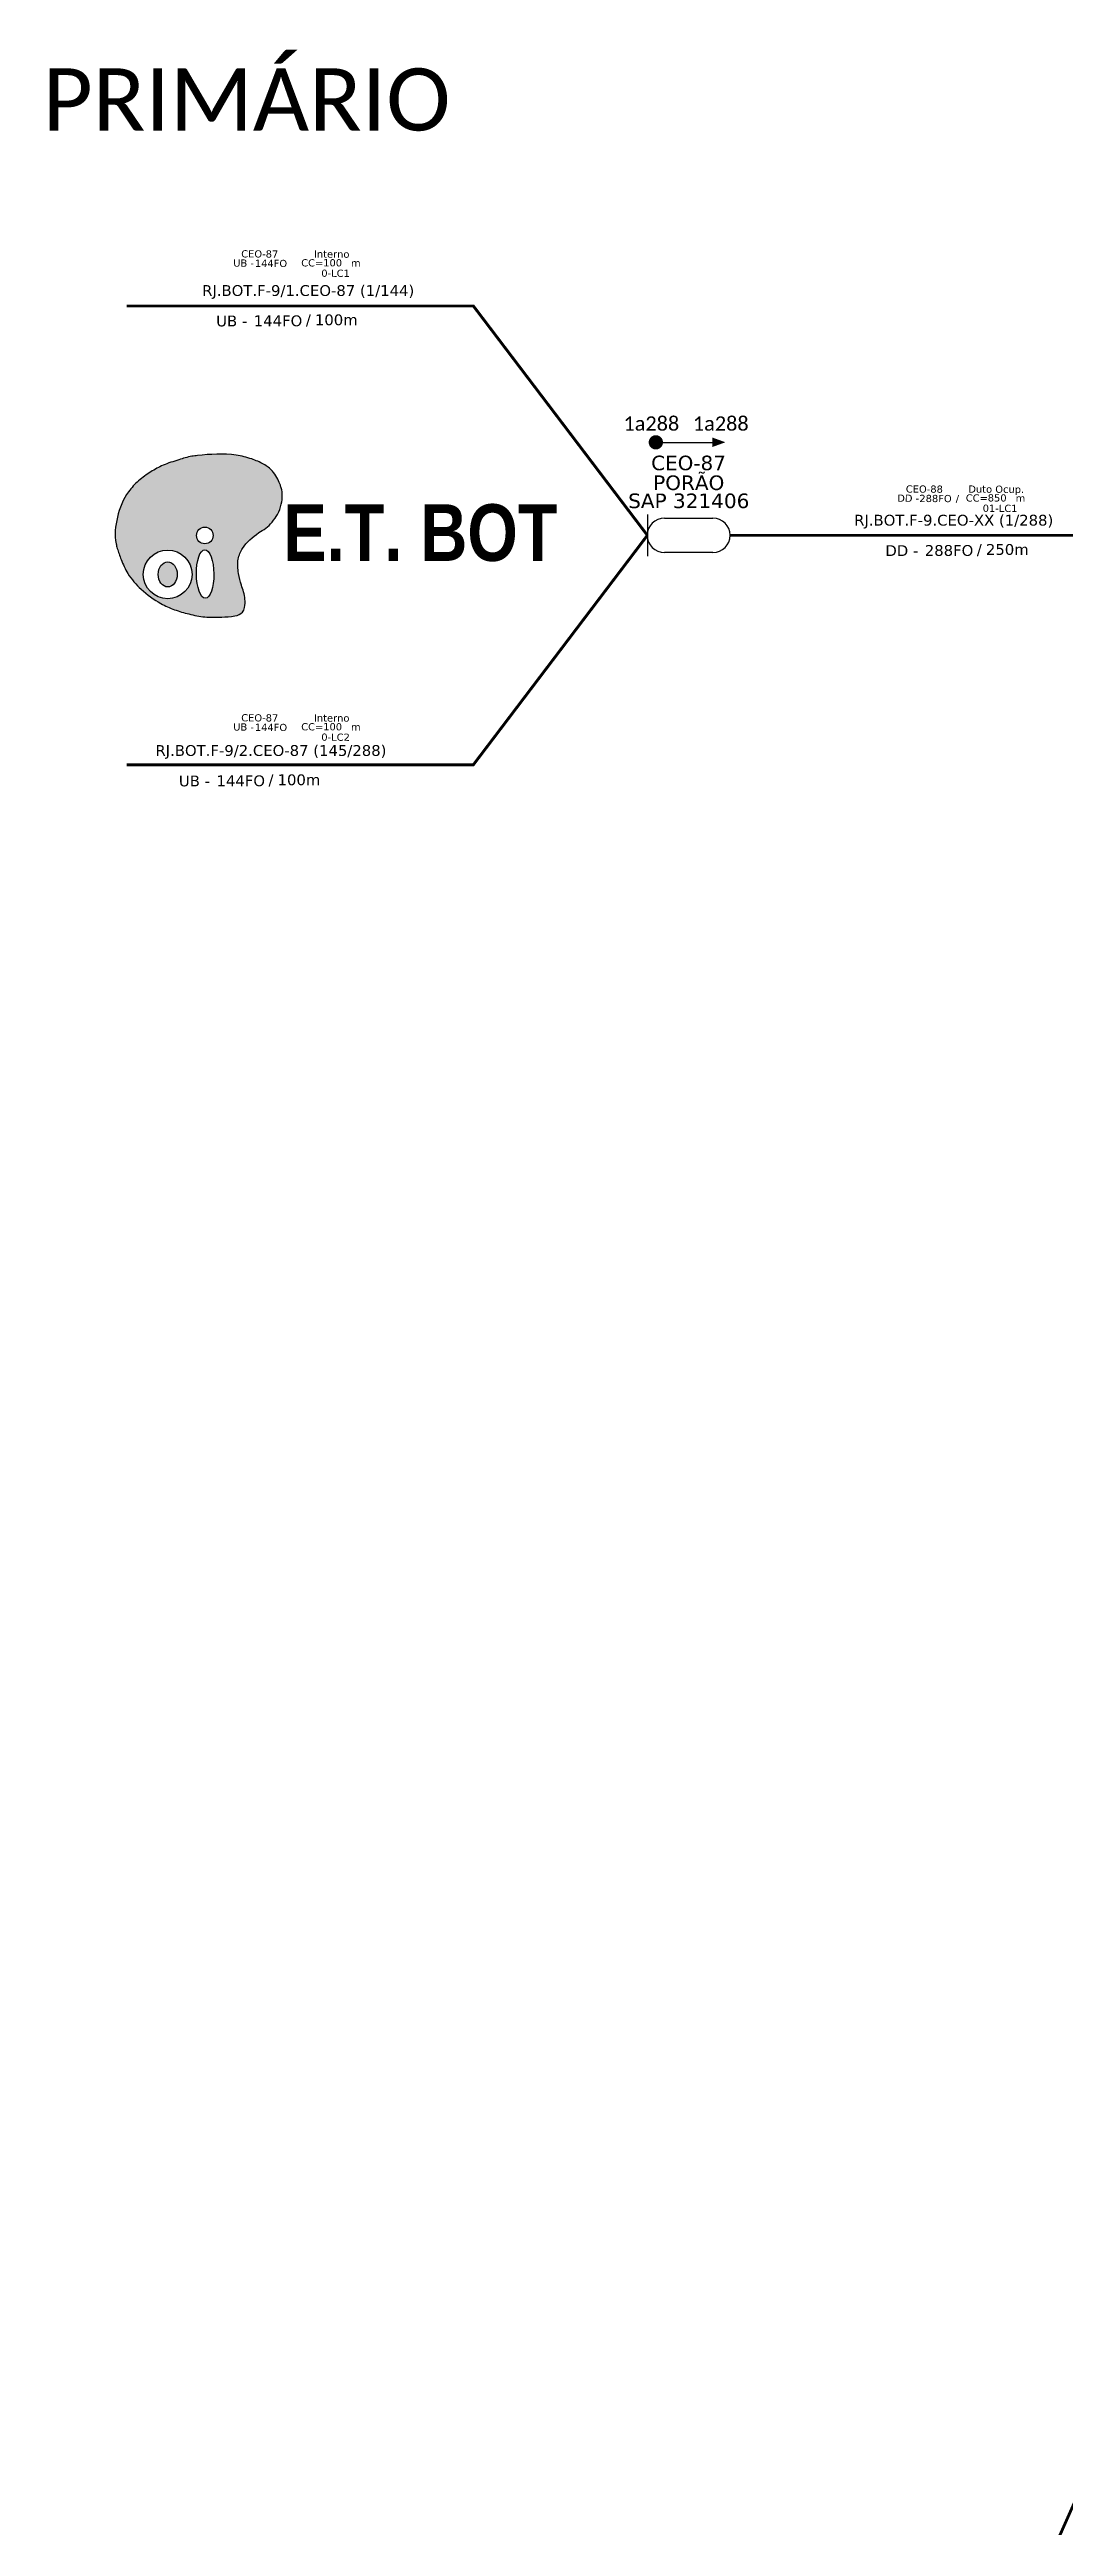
# Model space of a CAD drawing. Header units: millimetres. Extents: x 6890 to 7761, y -602 to 149.
# Drawn here: x 6889.5 to 7030.3, y -194.7 to 148.9 of the extents above; entities that cross this region are included whole.
import ezdxf
from ezdxf.enums import TextEntityAlignment as Align

# ---------------------------------------------------------------- set-up
doc = ezdxf.new("R2010")
doc.units = ezdxf.units.MM
for name, color, linetype in [('20.4-CEOS', 1, 'Continuous'), ('20.5-CABO AÉREO', 1, 'Continuous'), ('20.5-CEO', 1, 'Continuous'), ('CAP a instalar', 1, 'Continuous'), ('E.T.', 7, 'Continuous'), ('label_cabos', 7, 'Continuous'), ('SETA', 7, 'Continuous')]:
    doc.layers.add(name, color=color, linetype=linetype)
doc.layers.add('40.1-ETIQUETAS', color=1, linetype='Continuous', lineweight=20)
doc.styles.add('siredit', font='verdana.ttf')
doc.styles.add('SWISS BIT', font='swisscb.ttf')
doc.linetypes.add('FENCELINE1', pattern='A,0.25,-0.1,[133,ltypeshp.shx,S=0.1,R=0,X=-0.1,Y=0],-0.1,1', length=1.45)

# ---------------------------------------------------------------- blocks, each defined once
blk = doc.blocks.new('ETIQUETA_RS5F')
at = {"layer": '40.1-ETIQUETAS', "color": 0, "style": 'siredit'}
blk.add_text('/', height=1.5, dxfattribs=at).set_placement((1.55, -1.95), align=Align.MIDDLE_RIGHT)
for tag, p in [('ETIQUETA_R_PRIMARIA', (1.18, 4.1)), ('ETIQUETA_R_SECUNDARIA', (1.18, 2.1)), ('F_ATIVAS/F_MORTAS', (1.11, -4.24))]:
    blk.add_attdef(tag, text='', height=1.5, dxfattribs=at).set_placement(p, align=Align.MIDDLE_CENTER)
for tag, p in [('TIPO_CABO', (-6.62, -2.12)), ('CAP_CABO', (0.37, -2.09))]:
    blk.add_attdef(tag, text='', height=1.5, dxfattribs=at).set_placement(p, align=Align.MIDDLE_RIGHT)
blk.add_attdef('METROS', text='', height=1.5, dxfattribs=at).set_placement((2.11, -1.95), align=Align.MIDDLE_LEFT)
for tag, p in [('FUSÃO_1', (0.82, -8.39)), ('FUSÃO_2', (0.82, -10.6)), ('FUSÃO_3', (0.82, -12.93)), ('FUSÃO_4', (0.82, -15.14)), ('FUSÃO_5', (0.82, -17.16))]:
    blk.add_attdef(tag, text='', height=1.5, dxfattribs=at).set_placement(p, align=Align.CENTER)
blk = doc.blocks.new('Inst CB DT OCUP CFOA-SM-DD-S-288-TS')
at = {"layer": 'label_cabos', "color": 0, "style": 'siredit'}
for tag, flags, p in [('ID_ATIVIDADE', 3, (1.31, 2.67)), ('FATOR', 1, (11.56, 2.55))]:
    blk.add_attdef(tag, text='', height=1, rotation=359.69, dxfattribs=dict(at, flags=flags)).set_placement(p, align=Align.MIDDLE_CENTER)
for tag, p in [('TIPO_CABO', (1.11, 0)), ('DESTINO_CABO', (3.13, 1.26)), ('CABO', (4.69, -0.05)), ('/', (7.71, -0.05)), ('LANCE', (10.41, 0.02)), ('TIPO_CABO', (13.11, 1.24)), ('UND', (16.46, 0)), ('FID', (13.65, -1.41))]:
    blk.add_attdef(tag, text='', height=1, rotation=359.69, dxfattribs=at).set_placement(p, align=Align.MIDDLE_CENTER)
blk.add_attdef('QTDE', (11.93, -0.45), '', height=1, rotation=359.69, dxfattribs=at)
blk = doc.blocks.new('*U31')
at = {"layer": '20.5-CEO'}
for p, q in [((-1.56, 1.26), (1.8, 1.26)), ((1.8, -1.13), (-1.56, -1.13))]:
    blk.add_line(p, q, dxfattribs=at)
blk.add_lwpolyline([(-2.75, 1.51), (-2.75, -1.38)], dxfattribs=at)
for centre, start, end in [((-1.56, 0.07), 90, 270), ((1.8, 0.07), 270, 90)]:
    blk.add_arc(centre, 1.2, start, end, dxfattribs=at)
at = {"layer": '20.5-CEO', "color": 7, "style": 'siredit'}
for tag, p in [('FID', (0.11, 5.61)), ('LOCAL', (0.12, 4.23)), ('SAP', (0.12, 2.97)), ('FIBRAS_RESERVA', (0.12, -1.94))]:
    blk.add_attdef(tag, text='', height=1.01, dxfattribs=at).set_placement(p, align=Align.TOP_CENTER)
for tag, flags, p in [('ID_ATIVIDADE', 3, (0.11, -3.51)), ('FATOR', 1, (0.11, -4.82))]:
    blk.add_attdef(tag, text='', height=1.01, dxfattribs=dict(at, flags=flags)).set_placement(p, align=Align.TOP_CENTER)
at = {"layer": '20.5-CEO', "color": 7, "style": 'siredit', "flags": 3}
blk.add_attdef('QTDE', (-4.88, -7.06), '', height=1.01, dxfattribs=at)
blk = doc.blocks.new('Inst CB INT CFOI-SM-UB-144')
at = {"layer": 'label_cabos', "color": 0, "style": 'siredit'}
for tag, flags, p in [('ID_ATIVIDADE', 3, (1.31, 2.67)), ('/', 2, (7.71, -0.05)), ('FATOR', 1, (11.56, 2.55))]:
    blk.add_attdef(tag, text='', height=1, rotation=359.69, dxfattribs=dict(at, flags=flags)).set_placement(p, align=Align.MIDDLE_CENTER)
for tag, p in [('TIPO_CABO', (1.11, 0)), ('DESTINO_CABO', (3.13, 1.26)), ('CABO', (4.69, -0.05)), ('LANCE', (10.41, 0.02)), ('TIPO_CABO', (13.11, 1.24)), ('UND', (16.46, 0)), ('FID', (13.65, -1.41))]:
    blk.add_attdef(tag, text='', height=1, rotation=359.69, dxfattribs=at).set_placement(p, align=Align.MIDDLE_CENTER)
blk.add_attdef('QTDE', (11.93, -0.45), '', height=1, rotation=359.69, dxfattribs=at)
blk = doc.blocks.new('OI')
h = blk.add_hatch(color=40)
edge = h.paths.add_edge_path()
edge.add_spline(control_points=[(4.35, -0.67), (3.92, -0.99), (3.26, -1.5), (2.81, -2.59), (2.9, -3.5), (3.06, -4.27), (3.31, -4.85), (3.37, -5.39), (3.4, -5.88), (3.2, -6.4), (2.54, -6.61), (1.65, -6.63), (0.55, -6.67), (-0.56, -6.42), (-1.61, -6.14), (-2.77, -5.61), (-3.92, -4.77), (-4.89, -3.7), (-5.34, -2.65), (-5.6, -1.94), (-5.85, -0.96), (-5.71, 0.47), (-5.1, 2.02), (-4.14, 3.02), (-3.3, 3.61), (-2.37, 4.16), (-1.36, 4.44), (-0.56, 4.7), (0.79, 4.85), (2.24, 4.97), (3.79, 4.57), (4.67, 4.21), (5.44, 3.65), (5.76, 2.99), (6.03, 2.21), (6.01, 1.46), (5.72, 0.64), (5.31, 0.08), (4.88, -0.38), (4.51, -0.55), (4.35, -0.67)], knot_values=[0, 0, 0, 0, 1.60434, 2.417191, 3.427595, 4.282808, 4.776746, 5.304182, 5.888771, 6.258406, 6.858137, 7.79129, 8.986195, 10.124242, 11.187857, 12.242908, 13.953784, 15.414161, 16.515391, 17.349188, 17.675853, 19.552021, 21.515531, 22.568638, 23.63245, 24.621084, 25.782718, 26.745347, 27.142653, 29.870543, 31.004649, 31.921532, 32.709589, 33.801391, 34.042471, 35.192333, 35.971461, 36.628871, 37.254359, 37.836911, 37.836911, 37.836911, 37.836911], degree=3, periodic=0)
h.paths.add_polyline_path([(1.13, -0.87, -1), (-0.04, -0.87, -1)], flags=16)
edge = h.paths.add_edge_path(flags=16)
edge.add_ellipse((0.56, -3.59), major_axis=(-0.02, 1.71), ratio=0.361305, start_angle=0, end_angle=360)
h.paths.add_polyline_path([(-0.36, -3.62, -1), (-3.8, -3.62, -1)], flags=16)
edge = h.paths.add_edge_path(flags=0)
edge.add_ellipse((-2.08, -3.62), major_axis=(0, 0.885), ratio=0.758294, start_angle=0, end_angle=360)
at = {"color": 40}
for centre, radius in [((0.54, -0.87), 0.587), ((-2.08, -3.62), 1.72)]:
    blk.add_circle(centre, radius, dxfattribs=at)
blk.add_ellipse((-2.08, -3.62), major_axis=(0, 0.885), ratio=0.758294, start_param=-3.141592653589792, end_param=3.141592653589792, dxfattribs=at)
blk.add_ellipse((0.56, -3.59), major_axis=(-0.02, 1.71), ratio=0.361305, dxfattribs=at)
at = {"color": 40, "start_tangent": (-0.800898, -0.598801), "end_tangent": (-0.800898, -0.598801)}
blk.add_spline([(4.35, -0.67), (3.2, -1.78), (2.9, -2.54), (2.92, -3.55), (3.12, -4.38), (3.28, -4.85), (3.37, -5.37), (3.35, -5.95), (3.2, -6.29), (2.66, -6.55), (1.73, -6.63), (0.54, -6.62), (-0.58, -6.41), (-1.6, -6.11), (-2.56, -5.67), (-3.95, -4.67), (-4.89, -3.56), (-5.37, -2.56), (-5.64, -1.78), (-5.72, -1.46), (-5.63, 0.42), (-4.84, 2.22), (-4.13, 2.99), (-3.27, 3.62), (-2.4, 4.09), (-1.3, 4.47), (-0.37, 4.72), (0.02, 4.77), (2.75, 4.8), (3.85, 4.53), (4.69, 4.16), (5.31, 3.68), (5.85, 2.73), (5.93, 2.5), (5.94, 1.35), (5.67, 0.62), (5.29, 0.08), (4.84, -0.36), (4.35, -0.67)], degree=3, dxfattribs=at)

msp = doc.modelspace()

# ---------------------------------------------------------------- linework, layer by layer
at = {"color": 0, "const_width": 0.99}
msp.add_lwpolyline([(6973.13, 94.45, 1), (6974.12, 94.45, 1)], format="xyb", close=True, dxfattribs=at)
at = {"layer": '20.5-CABO AÉREO', "color": 5, "ltscale": 50, "const_width": 0.4}
for points in [[(6900.23, 113.37), (6948.31, 113.37), (6972.45, 81.55)], [(6900.23, 49.72), (6948.31, 49.72), (6972.45, 81.55)], [(6983.95, 81.55), (7042.21, 81.55)]]:
    msp.add_lwpolyline(points, dxfattribs=at)
at = {"layer": 'CAP a instalar', "linetype": 'FENCELINE1', "ltscale": 6, "const_width": 0.4}
msp.add_lwpolyline([(6962.58, -347.01), (7071.28, -102.17)], dxfattribs=at)
at = {"layer": 'SETA', "color": 0}
msp.add_lwpolyline([(6973.63, 94.45), (6982.14, 94.45)], dxfattribs=at)
msp.add_solid([(6981.46, 95.12), (6983.27, 94.46), (6981.46, 93.8)], dxfattribs=at)

# ---------------------------------------------------------------- block references
at = {"layer": '20.5-CEO', "color": 0, "lineweight": 0}
ref = msp.add_blockref('*U31', (6977.94, 81.41), dxfattribs=dict(at, xscale=1.996172079559415, yscale=1.996172079559506, zscale=1.996172079559506))
ref.add_attrib('LOCAL', 'PORÃO', dxfattribs={"color": 7, "height": 2.024, "style": 'siredit'}).set_placement((6978.19, 89.86), align=Align.TOP_CENTER)
ref.add_attrib('SAP', 'SAP 321406', dxfattribs={"color": 7, "height": 2.024, "style": 'siredit'}).set_placement((6978.19, 87.35), align=Align.TOP_CENTER)
ref.add_attrib('FID', 'CEO-87', dxfattribs={"layer": '20.4-CEOS', "color": 7, "height": 2.015, "style": 'siredit'}).set_placement((6978.16, 92.6), align=Align.TOP_CENTER)
at = {"layer": '40.1-ETIQUETAS', "color": 0}
ref = msp.add_blockref('ETIQUETA_RS5F', (6924.22, 113.4), dxfattribs=at)
ref.add_attrib('ETIQUETA_R_SECUNDARIA', 'RJ.BOT.F-9/1.CEO-87 (1/144)', dxfattribs={"color": 0, "height": 1.5, "style": 'siredit'}).set_placement((6925.4, 115.51), align=Align.MIDDLE_CENTER)
ref.add_attrib('TIPO_CABO', 'UB - ', dxfattribs={"color": 0, "height": 1.5, "style": 'siredit'}).set_placement((6917.6, 111.29), align=Align.MIDDLE_RIGHT)
ref.add_attrib('CAP_CABO', '144FO', dxfattribs={"color": 0, "height": 1.5, "style": 'siredit'}).set_placement((6924.58, 111.31), align=Align.MIDDLE_RIGHT)
ref.add_attrib('METROS', '100m', dxfattribs={"color": 0, "height": 1.5, "style": 'siredit'}).set_placement((6926.33, 111.45), align=Align.MIDDLE_LEFT)
ref = msp.add_blockref('ETIQUETA_RS5F', (6919.04, 49.59), dxfattribs=at)
ref.add_attrib('ETIQUETA_R_SECUNDARIA', 'RJ.BOT.F-9/2.CEO-87 (145/288)', dxfattribs={"color": 0, "height": 1.5, "style": 'siredit'}).set_placement((6920.23, 51.7), align=Align.MIDDLE_CENTER)
ref.add_attrib('TIPO_CABO', 'UB - ', dxfattribs={"color": 0, "height": 1.5, "style": 'siredit'}).set_placement((6912.43, 47.48), align=Align.MIDDLE_RIGHT)
ref.add_attrib('CAP_CABO', '144FO', dxfattribs={"color": 0, "height": 1.5, "style": 'siredit'}).set_placement((6919.41, 47.5), align=Align.MIDDLE_RIGHT)
ref.add_attrib('METROS', '100m', dxfattribs={"color": 0, "height": 1.5, "style": 'siredit'}).set_placement((6921.15, 47.64), align=Align.MIDDLE_LEFT)
at = {"layer": 'E.T.', "color": 7, "xscale": 1.965288924615791, "yscale": 1.965288909013875, "zscale": 1.965288907678581}
msp.add_blockref('OI', (6910, 83.24), dxfattribs=at)
at = {"layer": 'label_cabos', "color": 6, "lineweight": 0}
ref = msp.add_blockref('Inst CB INT CFOI-SM-UB-144', (6915.55, 119.33), dxfattribs=at)
ref.add_attrib('DESTINO_CABO', 'CEO-87', dxfattribs={"color": 0, "height": 1, "rotation": 359.69, "style": 'siredit'}).set_placement((6918.68, 120.59), align=Align.MIDDLE_CENTER)
ref.add_attrib('CABO', '144FO', dxfattribs={"color": 0, "height": 1, "rotation": 359.69, "style": 'siredit'}).set_placement((6920.24, 119.28), align=Align.MIDDLE_CENTER)
ref.add_attrib('TIPO_CABO', 'Interno', dxfattribs={"color": 0, "height": 1, "rotation": 359.69, "style": 'siredit'}).set_placement((6928.66, 120.57), align=Align.MIDDLE_CENTER)
ref.add_attrib('FID', '0-LC1', dxfattribs={"color": 0, "height": 1, "rotation": 359.69, "style": 'siredit'}).set_placement((6929.2, 117.91), align=Align.MIDDLE_CENTER)
ref.add_attrib('LANCE', 'CC=', dxfattribs={"color": 0, "height": 1, "rotation": 359.69, "style": 'siredit'}).set_placement((6925.96, 119.35), align=Align.MIDDLE_CENTER)
ref.add_attrib('UND', 'm', dxfattribs={"color": 0, "height": 1, "rotation": 359.69, "style": 'siredit'}).set_placement((6932.01, 119.33), align=Align.MIDDLE_CENTER)
ref.add_attrib('TIPO_CABO', 'UB - ', dxfattribs={"color": 0, "height": 1, "rotation": 359.69, "style": 'siredit'}).set_placement((6916.66, 119.32), align=Align.MIDDLE_CENTER)
ref.add_attrib('QTDE', '100', (6927.48, 118.87), dxfattribs={"color": 0, "height": 1, "rotation": 359.69, "style": 'siredit'})
ref = msp.add_blockref('Inst CB DT OCUP CFOA-SM-DD-S-288-TS', (7007.74, 86.71), dxfattribs=at)
ref.add_attrib('DESTINO_CABO', 'CEO-88', dxfattribs={"color": 0, "height": 1, "rotation": 359.69, "style": 'siredit'}).set_placement((7010.87, 87.97), align=Align.MIDDLE_CENTER)
ref.add_attrib('TIPO_CABO', 'Duto Ocup.', dxfattribs={"color": 0, "height": 1, "rotation": 359.69, "style": 'siredit'}).set_placement((7020.84, 87.95), align=Align.MIDDLE_CENTER)
ref.add_attrib('/', '/', dxfattribs={"color": 0, "height": 1, "rotation": 359.69, "style": 'siredit'}).set_placement((7015.45, 86.66), align=Align.MIDDLE_CENTER)
ref.add_attrib('FID', '01-LC1', dxfattribs={"color": 0, "height": 1, "rotation": 359.69, "style": 'siredit'}).set_placement((7021.38, 85.3), align=Align.MIDDLE_CENTER)
ref.add_attrib('LANCE', 'CC=', dxfattribs={"color": 0, "height": 1, "rotation": 359.69, "style": 'siredit'}).set_placement((7018.15, 86.73), align=Align.MIDDLE_CENTER)
ref.add_attrib('UND', 'm', dxfattribs={"color": 0, "height": 1, "rotation": 359.69, "style": 'siredit'}).set_placement((7024.2, 86.71), align=Align.MIDDLE_CENTER)
ref.add_attrib('CABO', '288FO', dxfattribs={"color": 0, "height": 1, "rotation": 359.69, "style": 'siredit'}).set_placement((7012.42, 86.66), align=Align.MIDDLE_CENTER)
ref.add_attrib('TIPO_CABO', 'DD - ', dxfattribs={"color": 0, "height": 1, "rotation": 359.69, "style": 'siredit'}).set_placement((7008.85, 86.7), align=Align.MIDDLE_CENTER)
ref.add_attrib('QTDE', '850', (7019.66, 86.25), dxfattribs={"color": 0, "height": 1, "rotation": 359.69, "style": 'siredit'})
ref = msp.add_blockref('Inst CB INT CFOI-SM-UB-144', (6915.55, 54.97), dxfattribs=at)
ref.add_attrib('DESTINO_CABO', 'CEO-87', dxfattribs={"color": 0, "height": 1, "rotation": 359.69, "style": 'siredit'}).set_placement((6918.68, 56.23), align=Align.MIDDLE_CENTER)
ref.add_attrib('CABO', '144FO', dxfattribs={"color": 0, "height": 1, "rotation": 359.69, "style": 'siredit'}).set_placement((6920.24, 54.91), align=Align.MIDDLE_CENTER)
ref.add_attrib('TIPO_CABO', 'Interno', dxfattribs={"color": 0, "height": 1, "rotation": 359.69, "style": 'siredit'}).set_placement((6928.66, 56.21), align=Align.MIDDLE_CENTER)
ref.add_attrib('FID', '0-LC2', dxfattribs={"color": 0, "height": 1, "rotation": 359.69, "style": 'siredit'}).set_placement((6929.2, 53.55), align=Align.MIDDLE_CENTER)
ref.add_attrib('LANCE', 'CC=', dxfattribs={"color": 0, "height": 1, "rotation": 359.69, "style": 'siredit'}).set_placement((6925.96, 54.99), align=Align.MIDDLE_CENTER)
ref.add_attrib('UND', 'm', dxfattribs={"color": 0, "height": 1, "rotation": 359.69, "style": 'siredit'}).set_placement((6932.01, 54.97), align=Align.MIDDLE_CENTER)
ref.add_attrib('TIPO_CABO', 'UB - ', dxfattribs={"color": 0, "height": 1, "rotation": 359.69, "style": 'siredit'}).set_placement((6916.66, 54.96), align=Align.MIDDLE_CENTER)
ref.add_attrib('QTDE', '100', (6927.48, 54.51), dxfattribs={"color": 0, "height": 1, "rotation": 359.69, "style": 'siredit'})

# ---------------------------------------------------------------- texts
at = {"insert": (6916.85, 141.97), "char_height": 8.64, "width": 131.666, "attachment_point": 5}
msp.add_mtext('\\C7;\\fCalibri|b0|i0|c0|p34;PRIMÁRIO', dxfattribs=at)
at = {"color": 5, "insert": (6973, 97.05), "char_height": 1.98, "width": 25.1052, "attachment_point": 5}
msp.add_mtext('{\\fCalibri|b0|i0|c0|p34;\\C7;1a288}', dxfattribs=at)
at = {"color": 0, "insert": (6982.63, 97.05), "char_height": 1.98, "width": 25.1052, "attachment_point": 5}
msp.add_mtext('{\\fCalibri|b0|i0|c0|p34;\\C7;1a288}', dxfattribs=at)
at = {"layer": '40.1-ETIQUETAS', "color": 0, "style": 'siredit'}
msp.add_text('RJ.BOT.F-9.CEO-XX (1/288)', height=1.5, dxfattribs=at).set_placement((7014.94, 83.65), align=Align.MIDDLE_CENTER)
for s, p in [('DD - ', (7010.68, 79.43)), ('288FO', (7017.66, 79.45)), ('/', (7018.84, 79.59))]:
    msp.add_text(s, height=1.5, dxfattribs=at).set_placement(p, align=Align.MIDDLE_RIGHT)
msp.add_text('250m', height=1.5, dxfattribs=at).set_placement((7019.41, 79.59), align=Align.MIDDLE_LEFT)
at = {"layer": 'E.T.', "color": 40, "style": 'SWISS BIT'}
msp.add_text('E.T. BOT', height=7.861, dxfattribs=at).set_placement((6940.97, 78), align=Align.CENTER)

doc.saveas('drawing.dxf')
